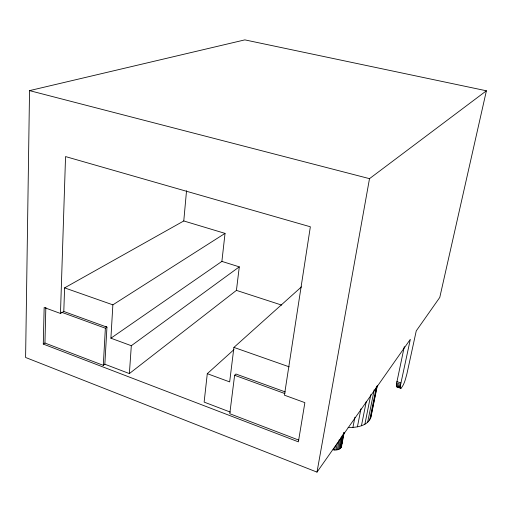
<?xml version="1.0" encoding="UTF-8"?>
<svg xmlns="http://www.w3.org/2000/svg" width="512" height="512" viewBox="0 0 512 512"><rect width="100%" height="100%" fill="white"/><g stroke="black" fill="none" stroke-linecap="round" stroke-linejoin="round"><path stroke-width="0.77" d="M29.536 90.624L25.6 357.478L316.998 472.122L410.323 339.334L400.653 384.384L400.397 387.45L400.998 388.301C404.474 384.371 405.51 378.784 406.918 373.843L416.25 330.893L439.782 297.414L486.4 90.79L244.851 39.878L29.536 90.624L369.504 178.656L486.4 90.79M43.283 344.083L44.16 307.507L60.474 313.459L63.795 311.469L106.95 327.149L104.845 364.218L103.296 365.344L44.947 343.034L43.283 344.083L298.381 441.856L304.877 402.643L284.416 395.181L310.355 226.784L65.549 156.576L60.474 313.459M44.947 343.034L45.837 307.328M63.795 311.469L64.595 287.872L183.77 220.96L225.037 233.382L221.888 261.395L110.899 338.202L131.322 345.715L239.283 266.861L221.888 261.395M103.296 365.344L105.37 328.205L106.95 327.149L105.606 326.304M110.899 338.202L112.87 304.845L225.037 233.382M104.845 364.218L129.37 373.574L131.322 345.715M400.998 388.301L396.678 386.899L396.416 384.224L404.32 346.554M183.77 220.96L186.534 190.733M233.997 349.6L207.29 373.67L204.128 402.099L230.342 412.109M129.37 373.574L236.429 290.381L239.283 266.861M301.446 286.874L233.926 347.405L229.658 381.901L207.29 373.67M285.306 391.955L235.923 374.016L234.618 375.27L229.773 413.715L298.784 440.109M348.109 427.482C356.826 427.795 370.291 425.619 371.213 414.854L377.05 386.08M316.998 472.122L369.504 178.656M333.478 448.314L333.184 449.869C336.371 450.458 342.099 449.472 341.51 445.171M334.637 449.99L335.507 445.331M336.045 449.965L337.35 442.97M337.363 449.779L339.258 439.686M338.554 449.446L340.749 437.811M339.584 448.979L342.08 435.802M340.429 448.384L343.11 434.24M341.811 443.61L342.554 439.693M343.296 435.782L343.891 432.653M341.056 447.686L343.885 432.768M341.453 446.899L344.134 432.736M352.928 427.405L354.912 417.21M357.421 426.822L360.96 408.819M361.446 425.754L366.259 401.549M364.89 424.237L370.822 394.65M367.654 422.323L374.227 389.728M369.651 420.07L376.32 387.155M370.848 417.555L377.344 385.542M236.429 290.381L281.632 305.082M396.864 381.594L400.928 382.982M396.595 382.995L400.653 384.384M396.416 384.224L400.474 385.619M396.333 385.261L400.384 386.65M396.352 386.061L400.397 387.45M396.467 386.611L400.506 388M64.595 287.872L112.87 304.845M233.926 347.405L289.203 366.842M61.478 312.224L105.37 328.205M234.618 375.27L284.979 393.606"/></g></svg>
